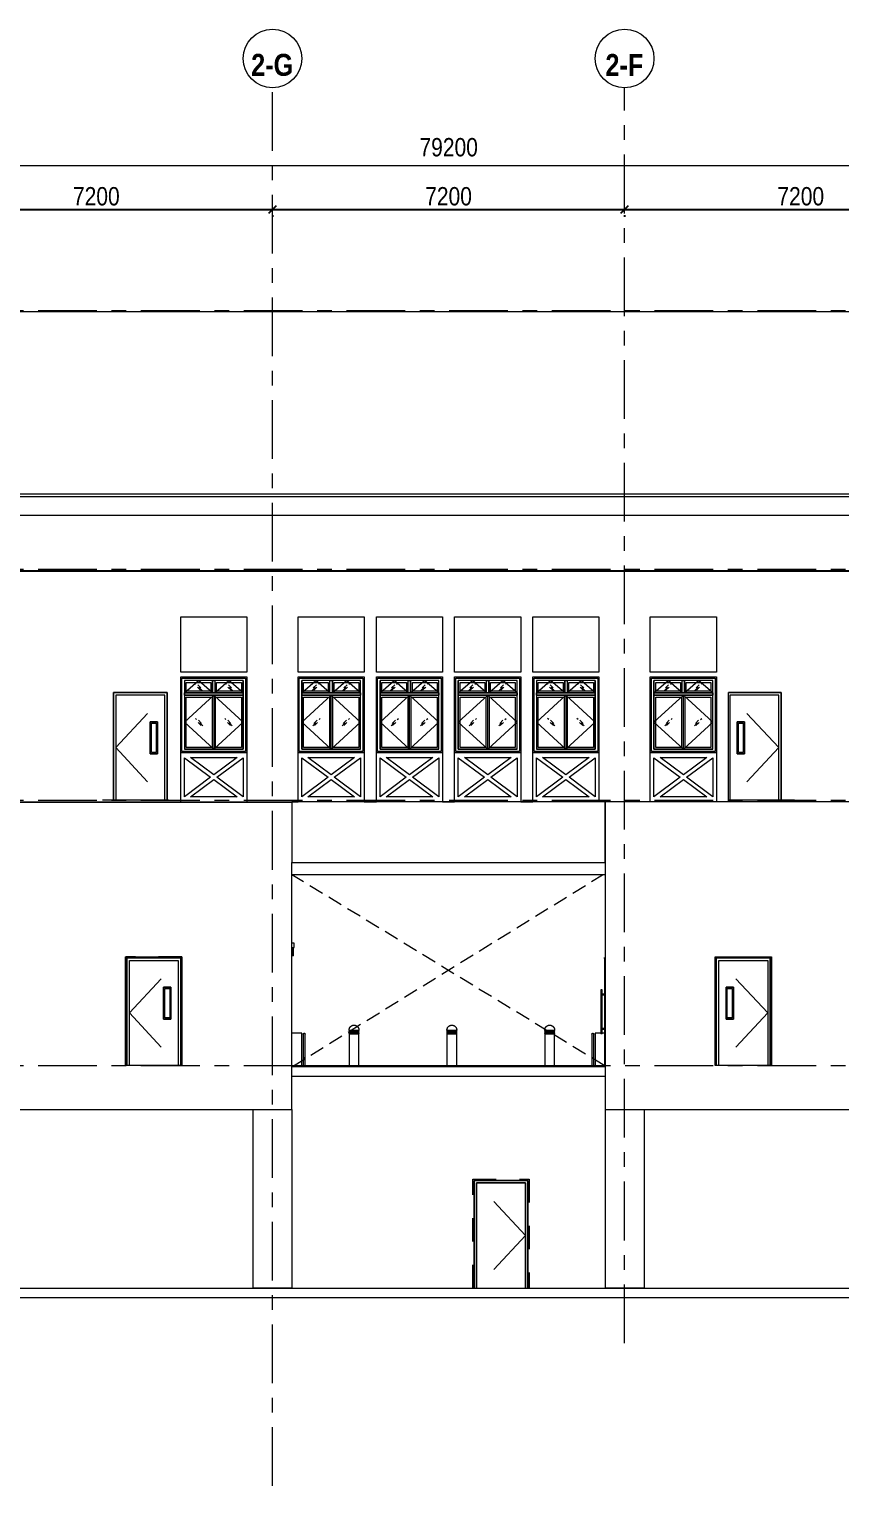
# Model space of a CAD drawing. Header units: millimetres. Extents: x -33493 to 146110, y 17338 to 47807.
# Drawn here: x 90259 to 106832, y 18020 to 47807 of the extents above; entities that cross this region are included whole.
import ezdxf

# ---------------------------------------------------------------- set-up
doc = ezdxf.new("R2010")
doc.units = ezdxf.units.MM
for name, pattern in [('Centre', [4762.5, 952.5, -714.375, 2381.25, -714.375]), ('Dash', [952.5, 476.25, -476.25]), ('Glass Symbol', [360, 90, -90, 90, -90]), ('IDA - Grid Line', [2100, 1200, -300, 300, -300]), ('IDA - Hidden 2-1', [450, 300, -150])]:
    doc.linetypes.add(name, pattern=pattern)
for name, color, linetype, lineweight in [('A-_ANOT----_D', 7, 'Continuous', 9), ('A-_ANOT----_D-150', 7, 'Continuous', 9), ('A-_DETA----_ED', 7, 'Continuous', 9), ('A-_DETA----_ED-2', 7, 'IDA - Hidden 2-1', 9), ('S-_ANOTGRID_E', 7, 'Continuous', 9)]:
    doc.layers.add(name, color=color, linetype=linetype, lineweight=lineweight)
for name, color, linetype, lineweight, true_color in [('A-_CEIL----_E-1', 6, 'Continuous', 9, 0xff00ff), ('A-_DOOR----_E-1', 6, 'Continuous', 9, 0xff00ff), ('A-_DOOR----_E-2', 6, 'Centre', 9, 0xff00ff), ('A-_DOOR----_H-1', 6, 'Dash', 18, 0xff00ff), ('A-_FLOR----_E-1', 6, 'Continuous', 9, 0xff00ff), ('A-_FLORLEVL_E-1', 9, 'IDA - Grid Line', 9, 0x808080), ('A-_FURT----_E-1', 6, 'Continuous', 9, 0xff00ff), ('A-_GENM----_M-1', 6, 'Continuous', 9, 0xff00ff), ('A-_HANR----_E6-1', 6, 'Continuous', 9, 0xff00ff), ('A-_ROOF----_E-1', 6, 'Continuous', 9, 0xff00ff), ('A-_WALL----_E-1', 6, 'Continuous', 9, 0xff00ff), ('A-_WALLPRTN_E-1', 6, 'Continuous', 9, 0xff00ff), ('A-_WIND----_E-1', 6, 'Continuous', 9, 0xff00ff), ('A-_WIND----_E-3', 6, 'Centre', 9, 0xff00ff), ('A-_WIND----_E-4', 6, 'Glass Symbol', 9, 0xff00ff), ('C-_SITE----_E-1', 6, 'Continuous', 9, 0xff00ff), ('S-_ANOTGRID_E-1', 9, 'IDA - Grid Line', 9, 0x808080), ('S-_COLN----_E-1', 6, 'Continuous', 9, 0xff00ff), ('X_PART----_E-1', 6, 'Continuous', 9, 0xff00ff)]:
    doc.layers.add(name, color=color, linetype=linetype, lineweight=lineweight, true_color=true_color)
doc.styles.add('Arial Narrow_2', font='ARIALN.TTF', dxfattribs={"height": 375})
doc.styles.add('Arial Narrow_B', font='ARIALNB.TTF', dxfattribs={"height": 450})
doc.dimstyles.new('IDA_-_Arial_-_2_5mm_-_Black_-_Diagonal', dxfattribs={"dimscale": 304.8, "dimtxt": 383.786615, "dimasz": 0.492126, "dimexe": 0.492126, "dimexo": 0.738189, "dimgap": 0.246063, "dimtad": 1, "dimdec": 0, "dimzin": 0, "dimdsep": 46, "dimtxsty": 'Arial Narrow_2', "dimblk1": 'OBLIQUE', "dimblk2": 'OBLIQUE', "dimsah": 1, "dimcen": 0.09, "dimdle": 0.492126, "dimadec": 6, "dimazin": 0, "dimtfac": 1, "dimtdec": 4, "dimtix": 1, "dimtmove": 0, "dimatfit": 3, "dimfxl": 1, "dimtvp": 1, "dimtolj": 1, "dimtzin": 0, "dimarcsym": 2})

# ---------------------------------------------------------------- blocks, each defined once
blk = doc.blocks.new('IDA - Casement w Top Hung - 2 Panels - 1400L X 1500H - B2-AW02-3436902-DOOR _ wINDOW SCHEDULE - ELEVATION 4 Copy 1')
at = {"layer": 'A-_WIND----_E-1'}
for p, q in [((1425, 34485), (1425, 34235)), ((2000, 34485), (1425, 34485)), ((2625, 34485), (1425, 34485)), ((1425, 34485), (1425, 33085)), ((1460, 34270), (1460, 34450)), ((1460, 34450), (1965, 34450)), ((1965, 34270), (1460, 34270)), ((1965, 34450), (1965, 34270)), ((2000, 34485), (2000, 34235)), ((2000, 34235), (2000, 34485)), ((2000, 34485), (2050, 34485)), ((2050, 34485), (2050, 34235)), ((2625, 34485), (2050, 34485)), ((2050, 34485), (2050, 34235)), ((2085, 34270), (2085, 34450)), ((2085, 34450), (2590, 34450)), ((2590, 34270), (2085, 34270)), ((2590, 34450), (2590, 34270)), ((2625, 34485), (2625, 34235)), ((2625, 33085), (2625, 34485)), ((1425, 34235), (2000, 34235)), ((1425, 34185), (1425, 34235)), ((2625, 34235), (1425, 34235)), ((1425, 34185), (1425, 33085)), ((2025, 34185), (1425, 34185)), ((1425, 34185), (2625, 34185)), ((1460, 33120), (1460, 34150)), ((1460, 34150), (1990, 34150)), ((1990, 34150), (1990, 33120)), ((2000, 34235), (2050, 34235)), ((2025, 34185), (2025, 33085)), ((2025, 34185), (2025, 33085)), ((2625, 34185), (2025, 34185)), ((2050, 34235), (2625, 34235)), ((2060, 33120), (2060, 34150)), ((2060, 34150), (2590, 34150)), ((2590, 34150), (2590, 33120)), ((2625, 34235), (2625, 34185)), ((2625, 34185), (2625, 33085)), ((1425, 33085), (2025, 33085)), ((2625, 33085), (1425, 33085)), ((1990, 33120), (1460, 33120)), ((2025, 33085), (2625, 33085)), ((2590, 33120), (2060, 33120))]:
    blk.add_line(p, q, dxfattribs=at)
at = {"layer": 'A-_WIND----_E-3'}
for p, q in [((1425, 34235), (1712, 34485)), ((2000, 34235), (1712, 34485)), ((2050, 34235), (2337, 34485)), ((2625, 34235), (2337, 34485)), ((2025, 34185), (1425, 33635)), ((2025, 34185), (2625, 33635)), ((1425, 33635), (2025, 33085)), ((2625, 33635), (2025, 33085))]:
    blk.add_line(p, q, dxfattribs=at)
at = {"layer": 'A-_WIND----_E-4'}
for p, q in [((1787, 34285), (1637, 34435)), ((1755, 34290), (1661, 34384)), ((1763, 34336), (1669, 34430)), ((2412, 34285), (2262, 34435)), ((2380, 34290), (2286, 34384)), ((2388, 34336), (2294, 34430)), ((1800, 33560), (1650, 33710)), ((1775, 33611), (1682, 33705)), ((2400, 33560), (2250, 33710)), ((2375, 33611), (2282, 33705)), ((1768, 33565), (1674, 33659)), ((2368, 33565), (2274, 33659))]:
    blk.add_line(p, q, dxfattribs=at)
blk = doc.blocks.new('IDA - Casement w Top Hung - 2 Panels - 1400L X 1500H - B2-AW02-3436901-DOOR _ wINDOW SCHEDULE - ELEVATION 4 Copy 1')
at = {"layer": 'A-_WIND----_E-1'}
for p, q in [((-3225, 34235), (-3225, 34485)), ((-2650, 34485), (-3225, 34485)), ((-3225, 34485), (-3225, 33085)), ((-2025, 34485), (-3225, 34485)), ((-3190, 34270), (-3190, 34450)), ((-3190, 34450), (-2685, 34450)), ((-2685, 34270), (-3190, 34270)), ((-2685, 34450), (-2685, 34270)), ((-2650, 34235), (-2650, 34485)), ((-2650, 34485), (-2600, 34485)), ((-2650, 34235), (-2650, 34485)), ((-2600, 34235), (-2600, 34485)), ((-2025, 34485), (-2600, 34485)), ((-2600, 34485), (-2600, 34235)), ((-2565, 34270), (-2565, 34450)), ((-2565, 34450), (-2060, 34450)), ((-2060, 34270), (-2565, 34270)), ((-2060, 34450), (-2060, 34270)), ((-2025, 34235), (-2025, 34485)), ((-2025, 33085), (-2025, 34485)), ((-3225, 34235), (-2650, 34235)), ((-3225, 34185), (-3225, 34235)), ((-2025, 34235), (-3225, 34235)), ((-3225, 33085), (-3225, 34185)), ((-2625, 34185), (-3225, 34185)), ((-3225, 34185), (-2025, 34185)), ((-3190, 33120), (-3190, 34150)), ((-3190, 34150), (-2660, 34150)), ((-2660, 34150), (-2660, 33120)), ((-2650, 34235), (-2600, 34235)), ((-2625, 33085), (-2625, 34185)), ((-2025, 34185), (-2625, 34185)), ((-2625, 33085), (-2625, 34185)), ((-2600, 34235), (-2025, 34235)), ((-2590, 33120), (-2590, 34150)), ((-2590, 34150), (-2060, 34150)), ((-2060, 34150), (-2060, 33120)), ((-2025, 34235), (-2025, 34185)), ((-2025, 33085), (-2025, 34185)), ((-3225, 33085), (-2625, 33085)), ((-2025, 33085), (-3225, 33085)), ((-2660, 33120), (-3190, 33120)), ((-2625, 33085), (-2025, 33085)), ((-2060, 33120), (-2590, 33120))]:
    blk.add_line(p, q, dxfattribs=at)
at = {"layer": 'A-_WIND----_E-3'}
for p, q in [((-3225, 34235), (-2938, 34485)), ((-2650, 34235), (-2938, 34485)), ((-2600, 34235), (-2313, 34485)), ((-2025, 34235), (-2313, 34485)), ((-2625, 34185), (-3225, 33635)), ((-2625, 34185), (-2025, 33635)), ((-3225, 33635), (-2625, 33085)), ((-2025, 33635), (-2625, 33085))]:
    blk.add_line(p, q, dxfattribs=at)
at = {"layer": 'A-_WIND----_E-4'}
for p, q in [((-3013, 34285), (-2863, 34435)), ((-2989, 34336), (-2895, 34430)), ((-2981, 34290), (-2887, 34384)), ((-2388, 34285), (-2238, 34435)), ((-2364, 34336), (-2270, 34430)), ((-2356, 34290), (-2262, 34384)), ((-3000, 33560), (-2850, 33710)), ((-2976, 33611), (-2882, 33705)), ((-2400, 33560), (-2250, 33710)), ((-2376, 33611), (-2282, 33705)), ((-2968, 33565), (-2875, 33659)), ((-2368, 33565), (-2275, 33659))]:
    blk.add_line(p, q, dxfattribs=at)
blk = doc.blocks.new('IDA - Exit Sign - IDA - Exit Sign - Left Side-3511324-DOOR _ wINDOW SCHEDULE - ELEVATION 4 Copy 1')
at = {"layer": 'A-_FURT----_E-1'}
for p, q in [((32427, 29115), (32425, 29113)), ((32425, 29031), (32427, 29029)), ((32469, 29115), (32427, 29115)), ((32427, 29029), (32469, 29029)), ((32443, 28994), (32443, 29009)), ((32444, 29009), (32443, 29009)), ((32443, 28879), (32443, 28994)), ((32444, 28994), (32443, 28994)), ((32444, 28864), (32444, 29029)), ((32444, 29029), (32451, 29029)), ((32451, 29029), (32451, 28864)), ((32471, 29113), (32469, 29115)), ((32469, 29029), (32471, 29031)), ((32471, 29031), (32471, 29113)), ((32444, 28879), (32443, 28879)), ((32444, 28864), (32444, 28859)), ((32444, 28859), (32444, 28864)), ((32444, 28859), (32451, 28859)), ((32451, 28864), (32451, 28859)), ((32451, 28859), (32451, 28864))]:
    blk.add_line(p, q, dxfattribs=at)
blk = doc.blocks.new('Wall Motif - Type 1-6012128-DOOR _ wINDOW SCHEDULE - ELEVATION 4 Copy 1')
at = {"layer": 'A-_GENM----_M-1'}
for p, q in [((73000, 33010), (71650, 33010)), ((71725, 32112), (71725, 32908)), ((71725, 32908), (72262, 32510)), ((72325, 32557), (71848, 32910)), ((71848, 32910), (72802, 32910)), ((72802, 32910), (72325, 32557)), ((72388, 32510), (72925, 32908)), ((72925, 32908), (72925, 32112)), ((72262, 32510), (71725, 32112)), ((72925, 32112), (72388, 32510)), ((71848, 32110), (72325, 32463)), ((72325, 32463), (72802, 32110)), ((72802, 32110), (71848, 32110))]:
    blk.add_line(p, q, dxfattribs=at)
blk = doc.blocks.new('IDA - F - Single - Swing - VP - 1100L X 2200H - FTD02 - 1HR-VP-3992908-DOOR _ wINDOW SCHEDULE - ELEVATION 4 Copy 1')
at = {"layer": 'A-_DOOR----_E-1'}
for p, q in [((29050, 28815), (29050, 26615)), ((30150, 28815), (29050, 28815)), ((29100, 26615), (29100, 28765)), ((29100, 28765), (30100, 28765)), ((30100, 28765), (30100, 26615)), ((30150, 26615), (30150, 28815)), ((29800, 28215), (29800, 27565)), ((29950, 28215), (29800, 28215)), ((29800, 28215), (29950, 28215)), ((29800, 27565), (29800, 28215)), ((29825, 28190), (29925, 28190)), ((29825, 27590), (29825, 28190)), ((29925, 28190), (29925, 27590)), ((29950, 27565), (29950, 28215)), ((29950, 28215), (29950, 27565)), ((29800, 27565), (29950, 27565)), ((29950, 27565), (29800, 27565)), ((29925, 27590), (29825, 27590))]:
    blk.add_line(p, q, dxfattribs=at)
at = {"layer": 'A-_DOOR----_E-2'}
for q in [(30100, 28765), (30100, 26615)]:
    blk.add_line((29100, 27690), q, dxfattribs=at)
at = {"layer": 'A-_DOOR----_H-1'}
for p, q in [((30175, 28840), (29025, 28840)), ((29025, 28840), (29025, 26615)), ((30175, 26615), (30175, 28840))]:
    blk.add_line(p, q, dxfattribs=at)
blk = doc.blocks.new('IDA - F - Single - Swing - VP - 1100L X 2200H - FTD02 - 1HR-VP-3992906-DOOR _ wINDOW SCHEDULE - ELEVATION 4 Copy 1')
at = {"layer": 'A-_DOOR----_E-1'}
for p, q in [((42199, 28815), (41099, 28815)), ((41099, 28815), (41099, 26615)), ((41149, 26615), (41149, 28765)), ((41149, 28765), (42149, 28765)), ((42149, 28765), (42149, 26615)), ((42199, 26615), (42199, 28815)), ((41449, 28215), (41299, 28215)), ((41299, 28215), (41299, 27565)), ((41299, 27565), (41299, 28215)), ((41299, 28215), (41449, 28215)), ((41324, 27590), (41324, 28190)), ((41324, 28190), (41424, 28190)), ((41424, 28190), (41424, 27590)), ((41449, 27565), (41449, 28215)), ((41449, 28215), (41449, 27565)), ((41299, 27565), (41449, 27565)), ((41449, 27565), (41299, 27565)), ((41424, 27590), (41324, 27590))]:
    blk.add_line(p, q, dxfattribs=at)
at = {"layer": 'A-_DOOR----_E-2'}
for q in [(41149, 28765), (41149, 26615)]:
    blk.add_line((42149, 27690), q, dxfattribs=at)
at = {"layer": 'A-_DOOR----_H-1'}
for p, q in [((41074, 26615), (41074, 28840)), ((41074, 28840), (42224, 28840)), ((42224, 28840), (42224, 26615))]:
    blk.add_line(p, q, dxfattribs=at)
blk = doc.blocks.new('Top Rail Type - Top Rail_Internal_-2881308-DOOR _ wINDOW SCHEDULE - ELEVATION 4 Copy 1')
at = {"layer": 'A-_HANR----_E6-1'}
for p, q in [((38555, 27255), (38555, 26795)), ((38595, 26795), (38595, 27255)), ((38555, 26795), (38555, 26615)), ((38595, 26615), (38595, 26795))]:
    blk.add_line(p, q, dxfattribs=at)
for points in [[(38555, 27255), (38555, 27257), (38555, 27259), (38556, 27263), (38557, 27265), (38558, 27266), (38559, 27268), (38560, 27269), (38561, 27270), (38563, 27271), (38565, 27272), (38567, 27274), (38570, 27275), (38575, 27275), (38579, 27275), (38582, 27274), (38585, 27272), (38587, 27271), (38588, 27270), (38589, 27269), (38591, 27267), (38592, 27265), (38593, 27264), (38593, 27262), (38594, 27259), (38595, 27257), (38595, 27255)], [(38555, 26795), (38555, 26793), (38555, 26791), (38556, 26787), (38557, 26785), (38558, 26784), (38559, 26782), (38560, 26781), (38561, 26780), (38563, 26779), (38565, 26778), (38567, 26776), (38570, 26775), (38575, 26775), (38579, 26775), (38582, 26776), (38585, 26778), (38587, 26779), (38588, 26780), (38589, 26781), (38591, 26783), (38592, 26785), (38593, 26786), (38593, 26788), (38594, 26791), (38595, 26793), (38595, 26795)]]:
    blk.add_open_spline(points, degree=3, knots=[0, 0, 0, 0, 0.083333, 0.125, 0.166667, 0.1875, 0.208333, 0.25, 0.270833, 0.291667, 0.333333, 0.375, 0.416667, 0.5, 0.583333, 0.625, 0.666667, 0.708333, 0.729167, 0.75, 0.791667, 0.833333, 0.854167, 0.875, 0.916667, 1, 1, 1, 1], dxfattribs=at)
blk = doc.blocks.new('Top Rail Type - Top Rail_Internal_-2882196-DOOR _ wINDOW SCHEDULE - ELEVATION 4 Copy 1')
at = {"layer": 'A-_HANR----_E6-1'}
for p, q in [((32655, 27255), (32655, 26795)), ((32695, 26795), (32695, 27255)), ((32655, 26795), (32655, 26615)), ((32695, 26615), (32695, 26795))]:
    blk.add_line(p, q, dxfattribs=at)
for points in [[(32655, 27255), (32655, 27257), (32655, 27259), (32656, 27263), (32657, 27265), (32658, 27266), (32659, 27268), (32660, 27269), (32661, 27270), (32663, 27271), (32665, 27272), (32667, 27274), (32670, 27275), (32675, 27275), (32679, 27275), (32682, 27274), (32685, 27272), (32687, 27271), (32688, 27270), (32689, 27269), (32691, 27267), (32692, 27265), (32693, 27264), (32693, 27262), (32694, 27259), (32695, 27257), (32695, 27255)], [(32655, 26795), (32655, 26793), (32655, 26791), (32656, 26787), (32657, 26785), (32658, 26784), (32659, 26782), (32660, 26781), (32661, 26780), (32663, 26779), (32665, 26778), (32667, 26776), (32670, 26775), (32675, 26775), (32679, 26775), (32682, 26776), (32685, 26778), (32687, 26779), (32688, 26780), (32689, 26781), (32691, 26783), (32692, 26785), (32693, 26786), (32693, 26788), (32694, 26791), (32695, 26793), (32695, 26795)]]:
    blk.add_open_spline(points, degree=3, knots=[0, 0, 0, 0, 0.083333, 0.125, 0.166667, 0.1875, 0.208333, 0.25, 0.270833, 0.291667, 0.333333, 0.375, 0.416667, 0.5, 0.583333, 0.625, 0.666667, 0.708333, 0.729167, 0.75, 0.791667, 0.833333, 0.854167, 0.875, 0.916667, 1, 1, 1, 1], dxfattribs=at)
blk = doc.blocks.new('IDA - F - Single - Swing - 1100L X 2200H - B2-TD01-V35-DOOR _ wINDOW SCHEDULE - ELEVATION 4 Copy 1')
at = {"layer": 'A-_DOOR----_E-1'}
for p, q in [((37249, 24265), (36149, 24265)), ((36149, 24265), (36149, 22065)), ((36199, 24215), (36199, 22065)), ((37199, 24215), (36199, 24215)), ((36199, 22065), (36199, 24215)), ((36199, 24215), (37199, 24215)), ((37199, 22065), (37199, 24215)), ((37199, 24215), (37199, 22065)), ((37249, 22065), (37249, 24265))]:
    blk.add_line(p, q, dxfattribs=at)
at = {"layer": 'A-_DOOR----_E-2'}
for q in [(36199, 24215), (36199, 22065)]:
    blk.add_line((37199, 23140), q, dxfattribs=at)
at = {"layer": 'A-_DOOR----_H-1'}
for p, q in [((36124, 22065), (36124, 24290)), ((36124, 24290), (37274, 24290)), ((37274, 24290), (37274, 22065))]:
    blk.add_line(p, q, dxfattribs=at)
blk = doc.blocks.new('IDA - F - Single - Swing - VP - 1100L X 2200H - METAL-4785485-DOOR _ wINDOW SCHEDULE - ELEVATION 4 Copy 1')
at = {"layer": 'A-_DOOR----_E-1'}
for p, q in [((42425, 34240), (41350, 34240)), ((41350, 32040), (41350, 34240)), ((41375, 34190), (41375, 32040)), ((42375, 34190), (41375, 34190)), ((42375, 32040), (42375, 34190)), ((42425, 32040), (42425, 34240)), ((41675, 33640), (41525, 33640)), ((41525, 33640), (41525, 32990)), ((41525, 32990), (41525, 33640)), ((41525, 33640), (41675, 33640)), ((41550, 33015), (41550, 33615)), ((41550, 33615), (41650, 33615)), ((41650, 33615), (41650, 33015)), ((41675, 32990), (41675, 33640)), ((41675, 33640), (41675, 32990)), ((41525, 32990), (41675, 32990)), ((41675, 32990), (41525, 32990)), ((41650, 33015), (41550, 33015))]:
    blk.add_line(p, q, dxfattribs=at)
at = {"layer": 'A-_DOOR----_E-2'}
for q in [(41375, 34190), (41375, 32040)]:
    blk.add_line((42375, 33115), q, dxfattribs=at)
blk = doc.blocks.new('IDA - F - Single - Swing - VP - 1100L X 2200H - METAL-4785475-DOOR _ wINDOW SCHEDULE - ELEVATION 4 Copy 1')
at = {"layer": 'A-_DOOR----_E-1'}
for p, q in [((28775, 34240), (28775, 32040)), ((29875, 34240), (28775, 34240)), ((29825, 34190), (28825, 34190)), ((28825, 34190), (28825, 32040)), ((29825, 32040), (29825, 34190)), ((29875, 32040), (29875, 34240)), ((29525, 33640), (29525, 32990)), ((29675, 33640), (29525, 33640)), ((29525, 33640), (29675, 33640)), ((29525, 32990), (29525, 33640)), ((29550, 33615), (29650, 33615)), ((29550, 33015), (29550, 33615)), ((29650, 33615), (29650, 33015)), ((29675, 32990), (29675, 33640)), ((29675, 33640), (29675, 32990)), ((29525, 32990), (29675, 32990)), ((29675, 32990), (29525, 32990)), ((29650, 33015), (29550, 33015))]:
    blk.add_line(p, q, dxfattribs=at)
at = {"layer": 'A-_DOOR----_E-2'}
for q in [(29825, 34190), (29825, 32040)]:
    blk.add_line((28825, 33115), q, dxfattribs=at)
blk = doc.blocks.new('IDA - Bollard - 100R-5800923-DOOR _ wINDOW SCHEDULE - ELEVATION 4 Copy 1')
at = {"layer": 'C-_SITE----_E-1'}
for p, q in [((37588, 27340), (37588, 27330)), ((37588, 27340), (37693, 27340)), ((37588, 27330), (37693, 27330)), ((37588, 27305), (37588, 27295)), ((37588, 27305), (37693, 27305)), ((37588, 27295), (37693, 27295)), ((37588, 27270), (37588, 27260)), ((37588, 27270), (37693, 27270)), ((37588, 27260), (37693, 27260)), ((37593, 27330), (37593, 27305)), ((37593, 27295), (37593, 27270)), ((37593, 27260), (37593, 26615)), ((37693, 27340), (37798, 27340)), ((37693, 27330), (37798, 27330)), ((37693, 27305), (37798, 27305)), ((37693, 27295), (37798, 27295)), ((37693, 27270), (37798, 27270)), ((37693, 27260), (37798, 27260)), ((37793, 27305), (37793, 27330)), ((37793, 27270), (37793, 27295)), ((37793, 26615), (37793, 27260)), ((37798, 27330), (37798, 27340)), ((37798, 27295), (37798, 27305)), ((37798, 27260), (37798, 27270))]:
    blk.add_line(p, q, dxfattribs=at)
at = {"layer": 'C-_SITE----_E-1', "flags": 128}
for points in [[(37593, 27340), (37593, 27344), (37593, 27348), (37593, 27352), (37594, 27356), (37595, 27360), (37595, 27364), (37597, 27368), (37598, 27371), (37599, 27375), (37601, 27379), (37602, 27383), (37604, 27386), (37606, 27390), (37608, 27393), (37610, 27396), (37612, 27400), (37615, 27403), (37617, 27406), (37620, 27409), (37623, 27412), (37626, 27414), (37629, 27417), (37632, 27420), (37635, 27422), (37639, 27424), (37642, 27426), (37645, 27428), (37649, 27430), (37653, 27432), (37656, 27433), (37660, 27435), (37664, 27436), (37668, 27437), (37672, 27438), (37676, 27439), (37680, 27439), (37684, 27440), (37688, 27440), (37692, 27440), (37693, 27440)], [(37693, 27440), (37697, 27440), (37701, 27440), (37705, 27439), (37709, 27439), (37712, 27438), (37716, 27437), (37720, 27436), (37724, 27435), (37728, 27434), (37732, 27432), (37735, 27430), (37739, 27429), (37742, 27427), (37746, 27425), (37749, 27423), (37752, 27420), (37755, 27418), (37759, 27415), (37762, 27412), (37764, 27410), (37767, 27407), (37770, 27404), (37772, 27401), (37775, 27397), (37777, 27394), (37779, 27391), (37781, 27387), (37783, 27384), (37784, 27380), (37786, 27376), (37787, 27372), (37788, 27369), (37789, 27365), (37790, 27361), (37791, 27357), (37792, 27353), (37792, 27349), (37792, 27345), (37793, 27341), (37793, 27340)]]:
    blk.add_lwpolyline(points, dxfattribs=at)
blk = doc.blocks.new('Curtain_Wall_Panel_Door_4861 - AUS_Sgl Glass framed w d-pull-6099828-DOOR _ wINDOW SCHEDULE - ELEVATION 4 Copy 1')
at = {"layer": 'A-_DOOR----_E-1'}
for p, q in [((38807, 28810), (38807, 28815)), ((38807, 28815), (38825, 28815)), ((38807, 28810), (38825, 28810)), ((38820, 28810), (38825, 28810)), ((38820, 26620), (38820, 28810)), ((38739, 28165), (38739, 27265)), ((38769, 28165), (38739, 28165)), ((38820, 28073), (38758, 28073)), ((38758, 28057), (38820, 28057)), ((38769, 27265), (38769, 28165)), ((38769, 27265), (38739, 27265)), ((38820, 27373), (38758, 27373)), ((38758, 27357), (38820, 27357)), ((38807, 26620), (38825, 26620)), ((38807, 26620), (38807, 26615)), ((38825, 26620), (38820, 26620))]:
    blk.add_line(p, q, dxfattribs=at)
blk = doc.blocks.new('IDA - 2D Void - Line Type_IDA - Hidden 2-1-3555278-DOOR _ wINDOW SCHEDULE - ELEVATION 4 Copy 1')
at = {"layer": 'A-_DETA----_ED-2'}
for p, q in [((32425, 26590), (38775, 30515)), ((38807, 26615), (32425, 30515))]:
    blk.add_line(p, q, dxfattribs=at)
blk = doc.blocks.new('Grid - 4 mm Dia-236334-DOOR _ wINDOW SCHEDULE - ELEVATION 4 Copy 1')
at = {"layer": 'S-_ANOTGRID_E'}
blk.add_circle((75225, 47207), 600, dxfattribs=at)
blk = doc.blocks.new('DIMBLOCK23-DOOR _ wINDOW SCHEDULE - ELEVATION 4 Copy 1')
at = {"layer": 'A-_ANOT----_D-150', "transparency": 16777216}
for p, q in [((59082, 45021), (138582, 45021)), ((59232, 44902), (59232, 45171)), ((59232, 45021), (59232, 44902)), ((138432, 44902), (138432, 45171)), ((138432, 45021), (138432, 44902))]:
    blk.add_line(p, q, dxfattribs=at)
at = {"layer": 'A-_ANOT----_D-150', "lineweight": 70, "transparency": 16777216}
for p, q in [((59232, 45021), (59157, 44946)), ((59232, 45021), (59307, 45096)), ((138432, 45021), (138357, 44946)), ((138432, 45021), (138507, 45096))]:
    blk.add_line(p, q, dxfattribs=at)
at = {"layer": 'A-_ANOT----_D-150', "color": 0, "transparency": 16777216, "insert": (98238, 45580), "char_height": 375, "width": 1425.49, "attachment_point": 1, "line_spacing_factor": 0.974696, "style": 'Arial Narrow_2'}
blk.add_mtext('79200', dxfattribs=at)
blk = doc.blocks.new('_Oblique')
at = {"color": 0, "linetype": 'ByBlock', "lineweight": -2}
blk.add_line((-0.5, -0.5), (0.5, 0.5), dxfattribs=at)
blk = doc.blocks.new('*D159')
at = {"layer": 'A-_ANOT----_D', "color": 0, "lineweight": -2, "transparency": 16777216}
for p, q in [((87882, 44121), (95382, 44121)), ((88032, 44002), (88032, 43971)), ((95232, 44002), (95232, 43971))]:
    blk.add_line(p, q, dxfattribs=at)
at = {"layer": 'Defpoints', "color": 0, "transparency": 16777216}
for p in [(88032, 44227), (95232, 44227), (95232, 44121)]:
    blk.add_point(p, dxfattribs=at)
at = {"layer": 'A-_ANOT----_D', "color": 0, "lineweight": -2, "transparency": 16777216, "xscale": 150, "yscale": 150, "zscale": 150, "rotation": 180}
blk.add_blockref('_Oblique', (88032, 44121), dxfattribs=at)
at = {"layer": 'A-_ANOT----_D', "color": 0, "lineweight": -2, "transparency": 16777216, "xscale": 150, "yscale": 150, "zscale": 150}
blk.add_blockref('_Oblique', (95232, 44121), dxfattribs=at)
at = {"layer": 'A-_ANOT----_D', "color": 0, "transparency": 16777216, "insert": (91632, 44387), "char_height": 375, "width": 1140.39, "attachment_point": 5, "style": 'Arial Narrow_2'}
blk.add_mtext('\\A1;7200', dxfattribs=at)
blk = doc.blocks.new('*D160')
at = {"layer": 'A-_ANOT----_D', "color": 0, "lineweight": -2, "transparency": 16777216}
for p, q in [((95082, 44121), (102582, 44121)), ((95232, 44002), (95232, 43971)), ((102432, 44002), (102432, 43971))]:
    blk.add_line(p, q, dxfattribs=at)
at = {"layer": 'Defpoints', "color": 0, "transparency": 16777216}
for p in [(95232, 44227), (102432, 44227), (102432, 44121)]:
    blk.add_point(p, dxfattribs=at)
at = {"layer": 'A-_ANOT----_D', "color": 0, "lineweight": -2, "transparency": 16777216, "xscale": 150, "yscale": 150, "zscale": 150, "rotation": 180}
blk.add_blockref('_Oblique', (95232, 44121), dxfattribs=at)
at = {"layer": 'A-_ANOT----_D', "color": 0, "lineweight": -2, "transparency": 16777216, "xscale": 150, "yscale": 150, "zscale": 150}
blk.add_blockref('_Oblique', (102432, 44121), dxfattribs=at)
at = {"layer": 'A-_ANOT----_D', "color": 0, "transparency": 16777216, "insert": (98832, 44387), "char_height": 375, "width": 1140.39, "attachment_point": 5, "style": 'Arial Narrow_2'}
blk.add_mtext('\\A1;7200', dxfattribs=at)
blk = doc.blocks.new('*D161')
at = {"layer": 'A-_ANOT----_D', "color": 0, "lineweight": -2, "transparency": 16777216}
for p, q in [((102282, 44121), (109782, 44121)), ((102432, 44002), (102432, 43971)), ((109632, 44002), (109632, 43971))]:
    blk.add_line(p, q, dxfattribs=at)
at = {"layer": 'Defpoints', "color": 0, "transparency": 16777216}
for p in [(102432, 44227), (109632, 44227), (109632, 44121)]:
    blk.add_point(p, dxfattribs=at)
at = {"layer": 'A-_ANOT----_D', "color": 0, "lineweight": -2, "transparency": 16777216, "xscale": 150, "yscale": 150, "zscale": 150, "rotation": 180}
blk.add_blockref('_Oblique', (102432, 44121), dxfattribs=at)
at = {"layer": 'A-_ANOT----_D', "color": 0, "lineweight": -2, "transparency": 16777216, "xscale": 150, "yscale": 150, "zscale": 150}
blk.add_blockref('_Oblique', (109632, 44121), dxfattribs=at)
at = {"layer": 'A-_ANOT----_D', "color": 0, "transparency": 16777216, "insert": (106032, 44387), "char_height": 375, "width": 1140.39, "attachment_point": 5, "style": 'Arial Narrow_2'}
blk.add_mtext('\\A1;7200', dxfattribs=at)

msp = doc.modelspace()

# ---------------------------------------------------------------- linework, layer by layer
at = {"layer": 'A-_CEIL----_E-1'}
for p, q in [((95631.6, 30524), (102031.6, 30524)), ((102031.6, 30515), (95631.6, 30515)), ((101981.6, 30515), (101981.6, 30524))]:
    msp.add_line(p, q, dxfattribs=at)
at = {"layer": 'A-_FLOR----_E-1'}
for p, q in [((95631.6, 26615), (102031.6, 26615)), ((102031.6, 26590), (95631.6, 26590)), ((101431.6, 26615), (101431.6, 26590)), ((102031.6, 26390), (95631.6, 26390)), ((67535, 22065), (130831.6, 22065)), ((109706.6, 21865), (87956.6, 21865))]:
    msp.add_line(p, q, dxfattribs=at)
at = {"layer": 'A-_FLORLEVL_E-1'}
for p, q in [((46344.7, 42054.6), (146110.4, 42054.6)), ((46344.7, 36765), (146110.4, 36765)), ((46344.7, 32040), (146110.4, 32040)), ((46344.7, 26615), (146110.4, 26615)), ((46344.7, 22065), (146110.4, 22065))]:
    msp.add_line(p, q, dxfattribs=at)
at = {"layer": 'A-_ROOF----_E-1'}
for p, q in [((79822, 42035.1), (117655.7, 42035.1)), ((73366.1, 38307.7), (124111.6, 38307.7)), ((73366.1, 38250), (124111.6, 38250))]:
    msp.add_line(p, q, dxfattribs=at)
at = {"layer": 'A-_WALL----_E-1'}
for p, q in [((138706.6, 37865), (58956.6, 37865)), ((58956.6, 36735), (138706.6, 36735)), ((138681.6, 36715), (58981.6, 36715)), ((93356.6, 34660), (93356.6, 35790)), ((93356.6, 35790), (94706.6, 35790)), ((94706.6, 35790), (94706.6, 34660)), ((95756.6, 34660), (95756.6, 35790)), ((95756.6, 35790), (97106.6, 35790)), ((97106.6, 35790), (97106.6, 34660)), ((97356.6, 34660), (97356.6, 35790)), ((97356.6, 35790), (98706.6, 35790)), ((98706.6, 35790), (98706.6, 34660)), ((98956.6, 34660), (98956.6, 35790)), ((98956.6, 35790), (100306.6, 35790)), ((100306.6, 35790), (100306.6, 34660)), ((100556.6, 34660), (100556.6, 35790)), ((100556.6, 35790), (101906.6, 35790)), ((101906.6, 35790), (101906.6, 34660)), ((102956.6, 34660), (102956.6, 35790)), ((102956.6, 35790), (104306.6, 35790)), ((104306.6, 35790), (104306.6, 34660)), ((94706.6, 34660), (93356.6, 34660)), ((93356.6, 32010), (93356.6, 34560)), ((93356.6, 34560), (94706.6, 34560)), ((94706.6, 34560), (94706.6, 32010)), ((97106.6, 34660), (95756.6, 34660)), ((95756.6, 32010), (95756.6, 34560)), ((95756.6, 34560), (97106.6, 34560)), ((97106.6, 34560), (97106.6, 32010)), ((98706.6, 34660), (97356.6, 34660)), ((97356.6, 32010), (97356.6, 34560)), ((97356.6, 34560), (98706.6, 34560)), ((98706.6, 34560), (98706.6, 32010)), ((100306.6, 34660), (98956.6, 34660)), ((98956.6, 32010), (98956.6, 34560)), ((98956.6, 34560), (100306.6, 34560)), ((100306.6, 34560), (100306.6, 32010)), ((101906.6, 34660), (100556.6, 34660)), ((100556.6, 32010), (100556.6, 34560)), ((100556.6, 34560), (101906.6, 34560)), ((101906.6, 34560), (101906.6, 32010)), ((104306.6, 34660), (102956.6, 34660)), ((102956.6, 32010), (102956.6, 34560)), ((102956.6, 34560), (104306.6, 34560)), ((104306.6, 34560), (104306.6, 32010)), ((93381.6, 33035), (93381.6, 34535)), ((93381.6, 34535), (94681.6, 34535)), ((94681.6, 34535), (94681.6, 33035)), ((95781.6, 33035), (95781.6, 34535)), ((95781.6, 34535), (97081.6, 34535)), ((97081.6, 34535), (97081.6, 33035)), ((97381.6, 33035), (97381.6, 34535)), ((97381.6, 34535), (98681.6, 34535)), ((98681.6, 34535), (98681.6, 33035)), ((98981.6, 33035), (98981.6, 34535)), ((98981.6, 34535), (100281.6, 34535)), ((100281.6, 34535), (100281.6, 33035)), ((100581.6, 33035), (100581.6, 34535)), ((100581.6, 34535), (101881.6, 34535)), ((101881.6, 34535), (101881.6, 33035)), ((102981.6, 33035), (102981.6, 34535)), ((102981.6, 34535), (104281.6, 34535)), ((104281.6, 34535), (104281.6, 33035)), ((94681.6, 33035), (93381.6, 33035)), ((97081.6, 33035), (95781.6, 33035)), ((98681.6, 33035), (97381.6, 33035)), ((100281.6, 33035), (98981.6, 33035)), ((101881.6, 33035), (100581.6, 33035)), ((104281.6, 33035), (102981.6, 33035)), ((95631.6, 31990), (58981.6, 31990)), ((84556.6, 32010), (95756.6, 32010)), ((93106.6, 32040), (91756.6, 32040)), ((97106.6, 32010), (97356.6, 32010)), ((98706.6, 32010), (98956.6, 32010)), ((100306.6, 32010), (100556.6, 32010)), ((138681.6, 32010), (101906.6, 32010)), ((102031.6, 32010), (102031.6, 25715)), ((105906.6, 32040), (104556.6, 32040)), ((95631.6, 25715), (95631.6, 30765)), ((92231.6, 26615), (92231.6, 28840)), ((92231.6, 28840), (93381.6, 28840)), ((92256.6, 26615), (92256.6, 28815)), ((92256.6, 28815), (93356.6, 28815)), ((93356.6, 28815), (93356.6, 26615)), ((93381.6, 28840), (93381.6, 26615)), ((104281.4, 28840), (105431.4, 28840)), ((104281.4, 26615), (104281.4, 28840)), ((104306.4, 26615), (104306.4, 28815)), ((104306.4, 28815), (105406.4, 28815)), ((105406.4, 28815), (105406.4, 26615)), ((105431.4, 28840), (105431.4, 26615)), ((95831.6, 27275), (95631.6, 27275)), ((95831.6, 26615), (95831.6, 27275)), ((101945.6, 27275), (101831.6, 27275)), ((101831.6, 27275), (101831.6, 26615)), ((102026.6, 27275), (101975.6, 27275)), ((93381.6, 26615), (92231.6, 26615)), ((105431.4, 26615), (104281.4, 26615)), ((58981.6, 25715), (95631.6, 25715)), ((102031.6, 25715), (138681.6, 25715))]:
    msp.add_line(p, q, dxfattribs=at)
at = {"layer": 'A-_WALLPRTN_E-1'}
for p, q in [((91981.6, 32040), (91981.6, 34240)), ((91981.6, 34240), (93081.6, 34240)), ((93081.6, 34240), (93081.6, 32040)), ((104556.6, 34240), (105631.6, 34240)), ((105631.6, 34240), (105631.6, 32040)), ((99356.4, 22065), (99356.4, 24265)), ((99356.4, 24265), (100456.4, 24265)), ((100456.4, 24265), (100456.4, 22065))]:
    msp.add_line(p, q, dxfattribs=at)
at = {"layer": 'S-_ANOTGRID_E-1'}
for p, q in [((95231.6, 18019.5), (95231.6, 46606.8)), ((102431.6, 20940), (102431.6, 46606.8))]:
    msp.add_line(p, q, dxfattribs=at)
at = {"layer": 'S-_COLN----_E-1'}
for p, q in [((94831.6, 25715), (94831.6, 22065)), ((95631.6, 25715), (95631.6, 22065)), ((102031.6, 25715), (102031.6, 22065)), ((102831.6, 25715), (102831.6, 22065)), ((95631.6, 22065), (94831.6, 22065)), ((102831.6, 22065), (102031.6, 22065))]:
    msp.add_line(p, q, dxfattribs=at)
at = {"layer": 'X_PART----_E-1'}
for p, q in [((102031.6, 32010), (95631.6, 32010)), ((95631.6, 32010), (95631.6, 30765)), ((102031.6, 30765), (102031.6, 32010)), ((95631.6, 30765), (102031.6, 30765))]:
    msp.add_line(p, q, dxfattribs=at)

# ---------------------------------------------------------------- block references
at = {"layer": 'A-_DETA----_ED'}
msp.add_blockref('IDA - 2D Void - Line Type_IDA - Hidden 2-1-3555278-DOOR _ wINDOW SCHEDULE - ELEVATION 4 Copy 1', (63207, 0), dxfattribs=at)
at = {"layer": 'A-_DOOR----_E-1'}
for name in ['IDA - F - Single - Swing - VP - 1100L X 2200H - METAL-4785475-DOOR _ wINDOW SCHEDULE - ELEVATION 4 Copy 1', 'IDA - F - Single - Swing - VP - 1100L X 2200H - METAL-4785485-DOOR _ wINDOW SCHEDULE - ELEVATION 4 Copy 1', 'IDA - F - Single - Swing - VP - 1100L X 2200H - FTD02 - 1HR-VP-3992908-DOOR _ wINDOW SCHEDULE - ELEVATION 4 Copy 1', 'Curtain_Wall_Panel_Door_4861 - AUS_Sgl Glass framed w d-pull-6099828-DOOR _ wINDOW SCHEDULE - ELEVATION 4 Copy 1', 'IDA - F - Single - Swing - VP - 1100L X 2200H - FTD02 - 1HR-VP-3992906-DOOR _ wINDOW SCHEDULE - ELEVATION 4 Copy 1', 'IDA - F - Single - Swing - 1100L X 2200H - B2-TD01-V35-DOOR _ wINDOW SCHEDULE - ELEVATION 4 Copy 1']:
    msp.add_blockref(name, (63207, 0), dxfattribs=at)
at = {"layer": 'A-_FURT----_E-1'}
msp.add_blockref('IDA - Exit Sign - IDA - Exit Sign - Left Side-3511324-DOOR _ wINDOW SCHEDULE - ELEVATION 4 Copy 1', (63207, 0), dxfattribs=at)
at = {"layer": 'A-_GENM----_M-1'}
for p in [(21707, 0), (24107, 0), (25707, 0), (27307, 0), (28907, 0), (31307, 0)]:
    msp.add_blockref('Wall Motif - Type 1-6012128-DOOR _ wINDOW SCHEDULE - ELEVATION 4 Copy 1', p, dxfattribs=at)
at = {"layer": 'A-_HANR----_E6-1'}
for name in ['Top Rail Type - Top Rail_Internal_-2882196-DOOR _ wINDOW SCHEDULE - ELEVATION 4 Copy 1', 'Top Rail Type - Top Rail_Internal_-2881308-DOOR _ wINDOW SCHEDULE - ELEVATION 4 Copy 1']:
    msp.add_blockref(name, (63207, 0), dxfattribs=at)
at = {"layer": 'A-_WIND----_E-1'}
for name, p in [('IDA - Casement w Top Hung - 2 Panels - 1400L X 1500H - B2-AW02-3436902-DOOR _ wINDOW SCHEDULE - ELEVATION 4 Copy 1', (92007, 0)), ('IDA - Casement w Top Hung - 2 Panels - 1400L X 1500H - B2-AW02-3436901-DOOR _ wINDOW SCHEDULE - ELEVATION 4 Copy 1', (99057, 0)), ('IDA - Casement w Top Hung - 2 Panels - 1400L X 1500H - B2-AW02-3436901-DOOR _ wINDOW SCHEDULE - ELEVATION 4 Copy 1', (100657, 0)), ('IDA - Casement w Top Hung - 2 Panels - 1400L X 1500H - B2-AW02-3436901-DOOR _ wINDOW SCHEDULE - ELEVATION 4 Copy 1', (102257, 0)), ('IDA - Casement w Top Hung - 2 Panels - 1400L X 1500H - B2-AW02-3436902-DOOR _ wINDOW SCHEDULE - ELEVATION 4 Copy 1', (99207, 0)), ('IDA - Casement w Top Hung - 2 Panels - 1400L X 1500H - B2-AW02-3436901-DOOR _ wINDOW SCHEDULE - ELEVATION 4 Copy 1', (106257, 0))]:
    msp.add_blockref(name, p, dxfattribs=at)
at = {"layer": 'C-_SITE----_E-1'}
for p in [(59207, 0), (61207, 0), (63207, 0)]:
    msp.add_blockref('IDA - Bollard - 100R-5800923-DOOR _ wINDOW SCHEDULE - ELEVATION 4 Copy 1', p, dxfattribs=at)
at = {"layer": 'S-_ANOTGRID_E'}
for p in [(20007, 0), (27207, 0)]:
    msp.add_blockref('Grid - 4 mm Dia-236334-DOOR _ wINDOW SCHEDULE - ELEVATION 4 Copy 1', p, dxfattribs=at)

# ---------------------------------------------------------------- texts
at = {"layer": 'S-_ANOTGRID_E', "char_height": 450, "attachment_point": 5, "line_spacing_factor": 0.949189, "style": 'Arial Narrow_B'}
for s, insert, width in [('\\pxqc,t3.33333,6.66667,10,13.33333,16.66667,20,23.33333,26.66667,30,33.33333,36.66667,40,43.33333,46.66667,50,53.33333,56.66667,60,63.33333,66.66667,70,73.33333,76.66667,80,83.33333,86.66667,90,93.33333,96.66667,100,103.33333,106.66667;{2-G}', (95226.9, 47073.4), 873), ('\\pxqc,t3.33333,6.66667,10,13.33333,16.66667,20,23.33333,26.66667,30,33.33333,36.66667,40,43.33333,46.66667,50,53.33333,56.66667,60,63.33333,66.66667,70,73.33333,76.66667,80,83.33333,86.66667,90,93.33333,96.66667,100,103.33333,106.66667;{2-F}', (102426.2, 47073.4), 784.5)]:
    msp.add_mtext(s, dxfattribs=dict(at, insert=insert, width=width))

# ---------------------------------------------------------------- dimensions: what is measured, and where the dimension line sits
at = {"layer": 'A-_ANOT----_D'}
for base, p1, p2, override, picture, middle in [((138431.6, 45020.7), (59231.6, 45126.8), (138431.6, 45126.8), {"dimpost": '<>', "dimfxl": 79200}, 'DIMBLOCK23-DOOR _ wINDOW SCHEDULE - ELEVATION 4 Copy 1', (98831.6, 45287.2)), ((95231.6, 44120.7), (88031.6, 44226.8), (95231.6, 44226.8), {"dimpost": '<>', "dimfxl": 7200}, '*D159', (91631.6, 44387.2)), ((102431.6, 44120.7), (95231.6, 44226.8), (102431.6, 44226.8), {"dimpost": '<>', "dimfxl": 7200}, '*D160', (98831.6, 44387.2)), ((109631.6, 44120.7), (102431.6, 44226.8), (109631.6, 44226.8), {"dimpost": '<>', "dimfxl": 7200}, '*D161', (106031.6, 44387.2))]:
    dim = msp.add_linear_dim(base=base, p1=p1, p2=p2, dimstyle='IDA_-_Arial_-_2_5mm_-_Black_-_Diagonal', override=override, dxfattribs=at)
    dim.commit()
    dim.dimension.update_dxf_attribs({"geometry": picture, "text_midpoint": middle})

doc.saveas('drawing.dxf')
